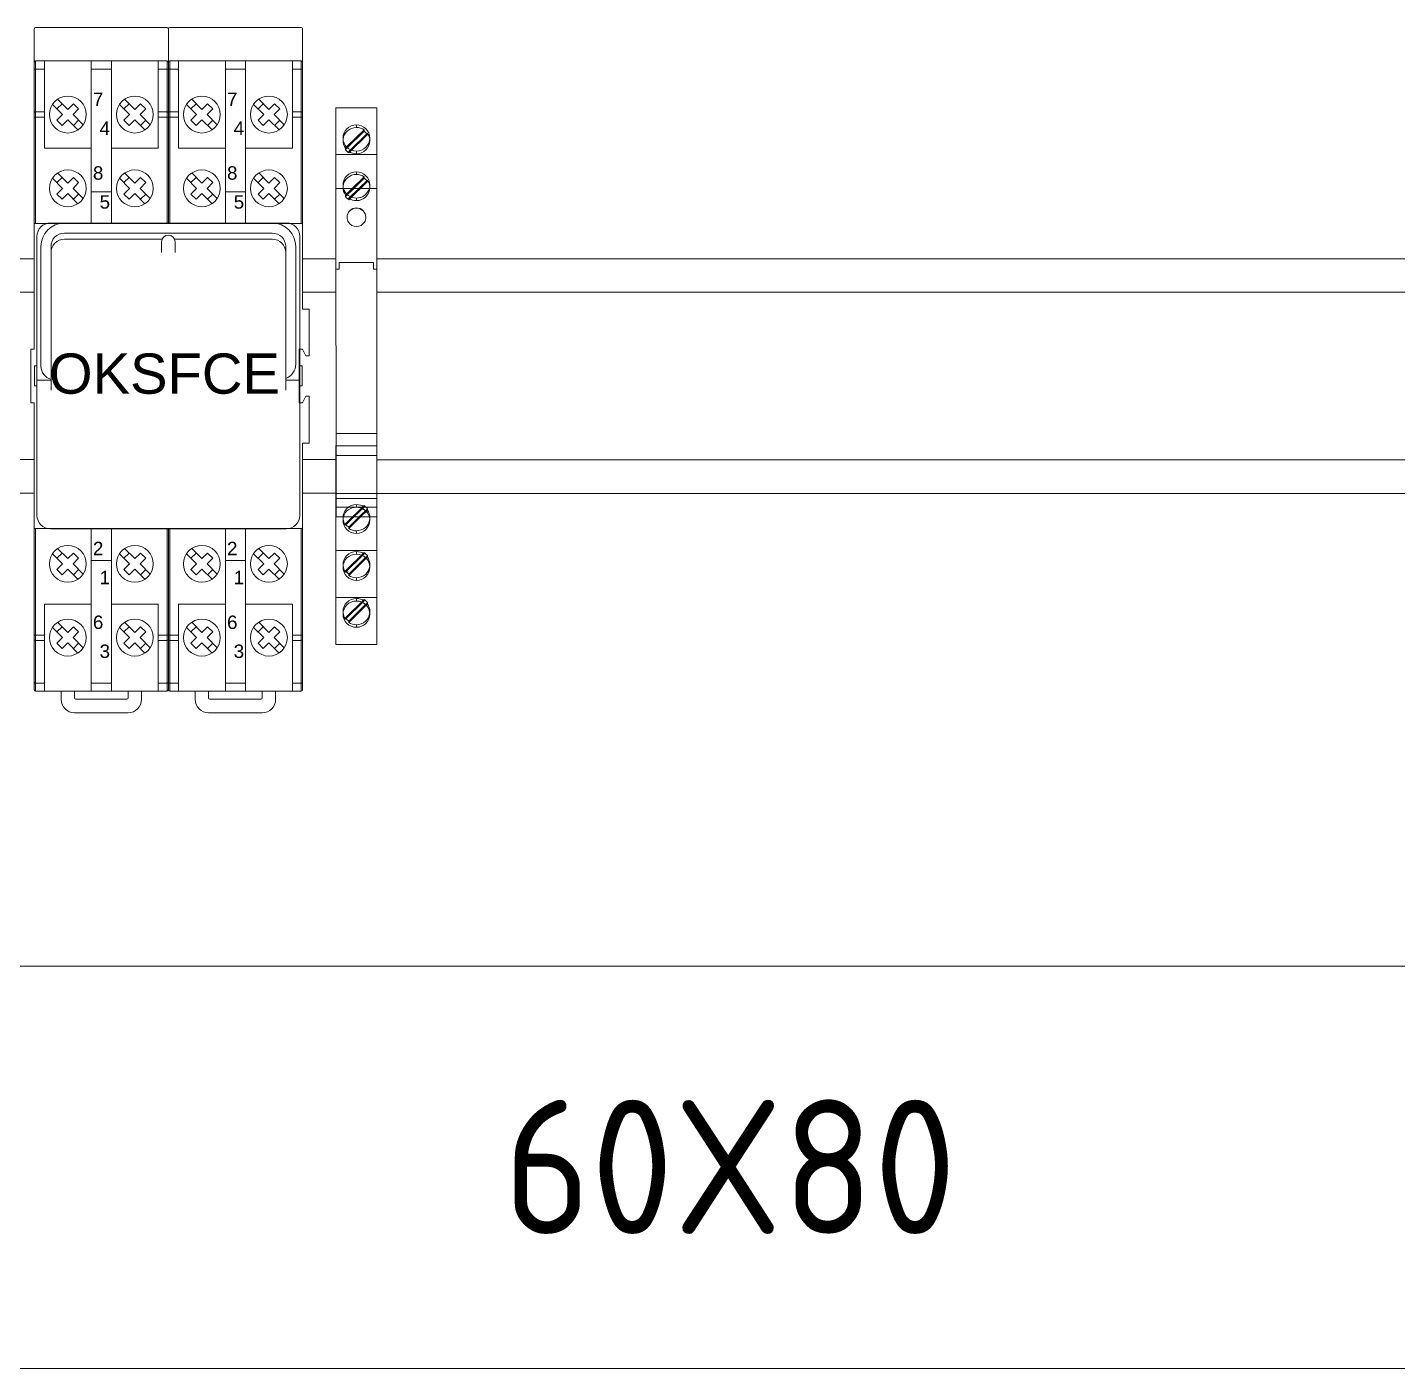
# Model space of a CAD drawing. Header units: millimetres. Extents: x 4137 to 6698, y 1400 to 3585.
# Drawn here: x 6081.6 to 6286, y 1920.8 to 2120.8 of the extents above; entities that cross this region are included whole.
import ezdxf

# ---------------------------------------------------------------- set-up
doc = ezdxf.new("R2010")
doc.units = ezdxf.units.MM
doc.layers.add('000-PI-Oprema', color=30, linetype='Continuous', lineweight=5)
doc.layers.add('000-PI-ORMAR', color=2, linetype='Continuous')
doc.layers.add('002-PI-Kabelska kanalica', color=150, linetype='Continuous')
doc.styles.add('PI0', font='isocpeur.ttf', dxfattribs={"width": 0.9})
doc.styles.get("Standard").update_dxf_attribs({"font": 'arial.ttf'})

msp = doc.modelspace()

# ---------------------------------------------------------------- linework, layer by layer
at = {"layer": '000-PI-Oprema', "color": 0, "linetype": 'ByBlock', "lineweight": 0}
for p, q in [((6082.65, 2120.57), (6082.65, 2072.77)), ((6082.85, 2120.77), (6102.45, 2120.77)), ((6102.65, 2120.57), (6102.65, 2091.52)), ((6102.85, 2120.77), (6122.45, 2120.77)), ((6122.65, 2120.57), (6122.65, 2078.77)), ((6082.85, 2115.77), (6082.85, 2091.52)), ((6082.85, 2115.77), (6102.45, 2115.77)), ((6084.15, 2115.77), (6084.15, 2102.77)), ((6091.15, 2115.77), (6091.15, 2091.52)), ((6094.15, 2115.77), (6094.15, 2091.52)), ((6101.15, 2115.77), (6101.15, 2102.77)), ((6102.45, 2115.77), (6102.45, 2091.52)), ((6102.85, 2115.77), (6102.85, 2091.52)), ((6102.85, 2115.77), (6122.45, 2115.77)), ((6104.15, 2115.77), (6104.15, 2102.77)), ((6111.15, 2115.77), (6111.15, 2091.52)), ((6114.15, 2115.77), (6114.15, 2091.52)), ((6121.15, 2115.77), (6121.15, 2102.77)), ((6122.45, 2115.77), (6122.45, 2091.52)), ((6084.15, 2114.55), (6082.85, 2114.55)), ((6094.15, 2114.55), (6091.15, 2114.55)), ((6102.45, 2114.55), (6101.15, 2114.55)), ((6104.15, 2114.55), (6102.85, 2114.55)), ((6114.15, 2114.55), (6111.15, 2114.55)), ((6122.45, 2114.55), (6121.15, 2114.55)), ((6085.35, 2109.28), (6086.87, 2107.77)), ((6086.02, 2108.62), (6086.8, 2109.39)), ((6086.13, 2110.06), (6087.65, 2108.55)), ((6087.65, 2108.55), (6088.5, 2109.39)), ((6088.5, 2109.39), (6089.27, 2108.62)), ((6095.35, 2109.28), (6096.87, 2107.77)), ((6096.02, 2108.62), (6096.8, 2109.39)), ((6096.13, 2110.06), (6097.65, 2108.55)), ((6097.65, 2108.55), (6098.5, 2109.39)), ((6098.5, 2109.39), (6099.27, 2108.62)), ((6105.35, 2109.28), (6106.87, 2107.77)), ((6106.02, 2108.62), (6106.8, 2109.39)), ((6106.13, 2110.06), (6107.65, 2108.55)), ((6107.65, 2108.55), (6108.5, 2109.39)), ((6108.5, 2109.39), (6109.27, 2108.62)), ((6115.35, 2109.28), (6116.87, 2107.77)), ((6116.02, 2108.62), (6116.8, 2109.39)), ((6116.13, 2110.06), (6117.65, 2108.55)), ((6117.65, 2108.55), (6118.5, 2109.39)), ((6118.5, 2109.39), (6119.27, 2108.62)), ((6082.65, 2107.39), (6084.15, 2107.39)), ((6082.85, 2108.18), (6084.15, 2108.18)), ((6086.02, 2106.92), (6086.87, 2107.77)), ((6088.43, 2107.77), (6089.27, 2108.62)), ((6088.43, 2107.77), (6089.94, 2106.25)), ((6096.02, 2106.92), (6096.87, 2107.77)), ((6098.43, 2107.77), (6099.27, 2108.62)), ((6098.43, 2107.77), (6099.94, 2106.25)), ((6102.45, 2108.18), (6101.15, 2108.18)), ((6102.65, 2107.39), (6101.15, 2107.39)), ((6102.65, 2107.39), (6104.15, 2107.39)), ((6102.85, 2108.18), (6104.15, 2108.18)), ((6106.02, 2106.92), (6106.87, 2107.77)), ((6108.43, 2107.77), (6109.27, 2108.62)), ((6108.43, 2107.77), (6109.94, 2106.25)), ((6116.02, 2106.92), (6116.87, 2107.77)), ((6118.43, 2107.77), (6119.27, 2108.62)), ((6118.43, 2107.77), (6119.94, 2106.25)), ((6122.45, 2108.18), (6121.15, 2108.18)), ((6122.65, 2107.39), (6121.15, 2107.39)), ((6086.02, 2106.92), (6086.8, 2106.14)), ((6086.8, 2106.14), (6087.65, 2106.99)), ((6087.65, 2106.99), (6089.16, 2105.47)), ((6088.5, 2106.14), (6089.27, 2106.92)), ((6096.02, 2106.92), (6096.8, 2106.14)), ((6096.8, 2106.14), (6097.65, 2106.99)), ((6097.65, 2106.99), (6099.16, 2105.47)), ((6098.5, 2106.14), (6099.27, 2106.92)), ((6106.02, 2106.92), (6106.8, 2106.14)), ((6106.8, 2106.14), (6107.65, 2106.99)), ((6107.65, 2106.99), (6109.16, 2105.47)), ((6108.5, 2106.14), (6109.27, 2106.92)), ((6116.02, 2106.92), (6116.8, 2106.14)), ((6116.8, 2106.14), (6117.65, 2106.99)), ((6117.65, 2106.99), (6119.16, 2105.47)), ((6118.5, 2106.14), (6119.27, 2106.92)), ((6084.15, 2102.77), (6091.15, 2102.77)), ((6101.15, 2102.77), (6094.15, 2102.77)), ((6104.15, 2102.77), (6111.15, 2102.77)), ((6121.15, 2102.77), (6114.15, 2102.77)), ((6086.13, 2099.06), (6087.65, 2097.55)), ((6096.13, 2099.06), (6097.65, 2097.55)), ((6106.13, 2099.06), (6107.65, 2097.55)), ((6116.13, 2099.06), (6117.65, 2097.55)), ((6085.35, 2098.28), (6086.87, 2096.77)), ((6086.02, 2097.62), (6086.8, 2098.39)), ((6087.65, 2097.55), (6088.5, 2098.39)), ((6088.43, 2096.77), (6089.27, 2097.62)), ((6088.5, 2098.39), (6089.27, 2097.62)), ((6095.35, 2098.28), (6096.87, 2096.77)), ((6096.02, 2097.62), (6096.8, 2098.39)), ((6097.65, 2097.55), (6098.5, 2098.39)), ((6098.43, 2096.77), (6099.27, 2097.62)), ((6098.5, 2098.39), (6099.27, 2097.62)), ((6105.35, 2098.28), (6106.87, 2096.77)), ((6106.02, 2097.62), (6106.8, 2098.39)), ((6107.65, 2097.55), (6108.5, 2098.39)), ((6108.43, 2096.77), (6109.27, 2097.62)), ((6108.5, 2098.39), (6109.27, 2097.62)), ((6115.35, 2098.28), (6116.87, 2096.77)), ((6116.02, 2097.62), (6116.8, 2098.39)), ((6117.65, 2097.55), (6118.5, 2098.39)), ((6118.43, 2096.77), (6119.27, 2097.62)), ((6118.5, 2098.39), (6119.27, 2097.62)), ((6086.02, 2095.92), (6086.87, 2096.77)), ((6086.02, 2095.92), (6086.8, 2095.14)), ((6086.8, 2095.14), (6087.65, 2095.99)), ((6087.65, 2095.99), (6089.16, 2094.47)), ((6088.43, 2096.77), (6089.94, 2095.25)), ((6088.5, 2095.14), (6089.27, 2095.92)), ((6094.15, 2096.25), (6091.15, 2096.25)), ((6096.02, 2095.92), (6096.87, 2096.77)), ((6096.02, 2095.92), (6096.8, 2095.14)), ((6096.8, 2095.14), (6097.65, 2095.99)), ((6097.65, 2095.99), (6099.16, 2094.47)), ((6098.43, 2096.77), (6099.94, 2095.25)), ((6098.5, 2095.14), (6099.27, 2095.92)), ((6106.02, 2095.92), (6106.87, 2096.77)), ((6106.02, 2095.92), (6106.8, 2095.14)), ((6106.8, 2095.14), (6107.65, 2095.99)), ((6107.65, 2095.99), (6109.16, 2094.47)), ((6108.43, 2096.77), (6109.94, 2095.25)), ((6108.5, 2095.14), (6109.27, 2095.92)), ((6114.15, 2096.25), (6111.15, 2096.25)), ((6116.02, 2095.92), (6116.87, 2096.77)), ((6116.02, 2095.92), (6116.8, 2095.14)), ((6116.8, 2095.14), (6117.65, 2095.99)), ((6117.65, 2095.99), (6119.16, 2094.47)), ((6118.43, 2096.77), (6119.94, 2095.25)), ((6118.5, 2095.14), (6119.27, 2095.92)), ((6082.65, 2091.52), (6102.65, 2091.52)), ((6120.25, 2091.6), (6085.05, 2091.6)), ((6087.15, 2091.6), (6118.15, 2091.6)), ((6102.65, 2091.52), (6122.65, 2091.52)), ((6083.05, 2089.6), (6083.05, 2048)), ((6087.15, 2090.1), (6118.15, 2090.1)), ((6101.73, 2089.2), (6087.15, 2089.2)), ((6101.65, 2088.8), (6101.65, 2087.2)), ((6118.15, 2089.2), (6103.56, 2089.2)), ((6103.65, 2088.8), (6103.65, 2087.2)), ((6122.25, 2048), (6122.25, 2089.6)), ((6083.65, 2088.1), (6083.65, 2070.25)), ((6085.15, 2088.1), (6085.15, 2070.25)), ((6085.15, 2087.2), (6085.15, 2066.65)), ((6120.15, 2088.1), (6120.15, 2070.55)), ((6120.15, 2087.2), (6120.15, 2066.65)), ((6121.65, 2088.1), (6121.65, 2070.55)), ((6122.65, 2078.77), (6123.65, 2078.77)), ((6123.65, 2078.77), (6123.65, 2071.77)), ((6082.15, 2064.77), (6082.15, 2072.77)), ((6082.15, 2072.77), (6082.65, 2072.77)), ((6122.15, 2072.77), (6122.15, 2064.77)), ((6122.65, 2072.77), (6122.15, 2072.77)), ((6123.15, 2071.77), (6122.65, 2072.77)), ((6082.7, 2070.3), (6082.7, 2067.3)), ((6083.05, 2070.3), (6082.7, 2070.3)), ((6122.6, 2070.3), (6122.25, 2070.3)), ((6122.6, 2070.3), (6122.6, 2067.3)), ((6123.65, 2071.77), (6123.15, 2071.77)), ((6083.05, 2067.3), (6082.7, 2067.3)), ((6085.15, 2068.15), (6083.05, 2068.15)), ((6120.15, 2068.15), (6122.25, 2068.15)), ((6122.6, 2067.3), (6122.25, 2067.3)), ((6082.65, 2064.77), (6082.15, 2064.77)), ((6082.65, 2064.77), (6082.65, 2021.97)), ((6122.65, 2064.77), (6122.15, 2064.77)), ((6122.65, 2064.77), (6123.15, 2065.77)), ((6123.65, 2065.77), (6123.15, 2065.77)), ((6123.65, 2065.77), (6123.65, 2058.77)), ((6122.65, 2058.77), (6122.65, 2021.97)), ((6122.65, 2058.77), (6123.65, 2058.77)), ((6082.65, 2046.02), (6102.65, 2046.02)), ((6082.85, 2046.02), (6082.85, 2021.77)), ((6085.05, 2046), (6120.25, 2046)), ((6091.15, 2046.02), (6091.15, 2021.77)), ((6094.15, 2046.02), (6094.15, 2021.77)), ((6102.45, 2046.02), (6102.45, 2021.77)), ((6102.65, 2046.02), (6122.65, 2046.02)), ((6102.65, 2046.02), (6102.65, 2021.97)), ((6102.85, 2046.02), (6102.85, 2021.77)), ((6111.15, 2046.02), (6111.15, 2021.77)), ((6114.15, 2046.02), (6114.15, 2021.77)), ((6122.45, 2046.02), (6122.45, 2021.77)), ((6085.35, 2042.28), (6086.87, 2040.77)), ((6086.02, 2041.62), (6086.8, 2042.39)), ((6086.13, 2043.06), (6087.65, 2041.55)), ((6087.65, 2041.55), (6088.5, 2042.39)), ((6088.5, 2042.39), (6089.27, 2041.62)), ((6095.35, 2042.28), (6096.87, 2040.77)), ((6096.02, 2041.62), (6096.8, 2042.39)), ((6096.13, 2043.06), (6097.65, 2041.55)), ((6097.65, 2041.55), (6098.5, 2042.39)), ((6098.5, 2042.39), (6099.27, 2041.62)), ((6105.35, 2042.28), (6106.87, 2040.77)), ((6106.02, 2041.62), (6106.8, 2042.39)), ((6106.13, 2043.06), (6107.65, 2041.55)), ((6107.65, 2041.55), (6108.5, 2042.39)), ((6108.5, 2042.39), (6109.27, 2041.62)), ((6115.35, 2042.28), (6116.87, 2040.77)), ((6116.02, 2041.62), (6116.8, 2042.39)), ((6116.13, 2043.06), (6117.65, 2041.55)), ((6117.65, 2041.55), (6118.5, 2042.39)), ((6118.5, 2042.39), (6119.27, 2041.62)), ((6086.02, 2039.92), (6086.87, 2040.77)), ((6086.02, 2039.92), (6086.8, 2039.14)), ((6086.8, 2039.14), (6087.65, 2039.99)), ((6087.65, 2039.99), (6089.16, 2038.47)), ((6088.43, 2040.77), (6089.27, 2041.62)), ((6088.43, 2040.77), (6089.94, 2039.25)), ((6088.5, 2039.14), (6089.27, 2039.92)), ((6094.15, 2041.28), (6091.15, 2041.28)), ((6096.02, 2039.92), (6096.87, 2040.77)), ((6096.02, 2039.92), (6096.8, 2039.14)), ((6096.8, 2039.14), (6097.65, 2039.99)), ((6097.65, 2039.99), (6099.16, 2038.47)), ((6098.43, 2040.77), (6099.27, 2041.62)), ((6098.43, 2040.77), (6099.94, 2039.25)), ((6098.5, 2039.14), (6099.27, 2039.92)), ((6106.02, 2039.92), (6106.87, 2040.77)), ((6106.02, 2039.92), (6106.8, 2039.14)), ((6106.8, 2039.14), (6107.65, 2039.99)), ((6107.65, 2039.99), (6109.16, 2038.47)), ((6108.43, 2040.77), (6109.27, 2041.62)), ((6108.43, 2040.77), (6109.94, 2039.25)), ((6108.5, 2039.14), (6109.27, 2039.92)), ((6114.15, 2041.28), (6111.15, 2041.28)), ((6116.02, 2039.92), (6116.87, 2040.77)), ((6116.02, 2039.92), (6116.8, 2039.14)), ((6116.8, 2039.14), (6117.65, 2039.99)), ((6117.65, 2039.99), (6119.16, 2038.47)), ((6118.43, 2040.77), (6119.27, 2041.62)), ((6118.43, 2040.77), (6119.94, 2039.25)), ((6118.5, 2039.14), (6119.27, 2039.92)), ((6084.15, 2034.77), (6084.15, 2021.77)), ((6084.15, 2034.77), (6091.15, 2034.77)), ((6101.15, 2034.77), (6094.15, 2034.77)), ((6101.15, 2034.77), (6101.15, 2021.77)), ((6104.15, 2034.77), (6104.15, 2021.77)), ((6104.15, 2034.77), (6111.15, 2034.77)), ((6121.15, 2034.77), (6114.15, 2034.77)), ((6121.15, 2034.77), (6121.15, 2021.77)), ((6086.13, 2032.06), (6087.65, 2030.55)), ((6096.13, 2032.06), (6097.65, 2030.55)), ((6106.13, 2032.06), (6107.65, 2030.55)), ((6116.13, 2032.06), (6117.65, 2030.55)), ((6082.65, 2030.14), (6084.15, 2030.14)), ((6085.35, 2031.28), (6086.87, 2029.77)), ((6086.02, 2030.62), (6086.8, 2031.39)), ((6086.02, 2028.92), (6086.87, 2029.77)), ((6087.65, 2030.55), (6088.5, 2031.39)), ((6088.43, 2029.77), (6089.27, 2030.62)), ((6088.43, 2029.77), (6089.94, 2028.25)), ((6088.5, 2031.39), (6089.27, 2030.62)), ((6095.35, 2031.28), (6096.87, 2029.77)), ((6096.02, 2030.62), (6096.8, 2031.39)), ((6096.02, 2028.92), (6096.87, 2029.77)), ((6097.65, 2030.55), (6098.5, 2031.39)), ((6098.43, 2029.77), (6099.27, 2030.62)), ((6098.43, 2029.77), (6099.94, 2028.25)), ((6098.5, 2031.39), (6099.27, 2030.62)), ((6101.15, 2030.14), (6102.65, 2030.14)), ((6102.65, 2030.14), (6104.15, 2030.14)), ((6105.35, 2031.28), (6106.87, 2029.77)), ((6106.02, 2030.62), (6106.8, 2031.39)), ((6106.02, 2028.92), (6106.87, 2029.77)), ((6107.65, 2030.55), (6108.5, 2031.39)), ((6108.43, 2029.77), (6109.27, 2030.62)), ((6108.43, 2029.77), (6109.94, 2028.25)), ((6108.5, 2031.39), (6109.27, 2030.62)), ((6115.35, 2031.28), (6116.87, 2029.77)), ((6116.02, 2030.62), (6116.8, 2031.39)), ((6116.02, 2028.92), (6116.87, 2029.77)), ((6117.65, 2030.55), (6118.5, 2031.39)), ((6118.43, 2029.77), (6119.27, 2030.62)), ((6118.43, 2029.77), (6119.94, 2028.25)), ((6118.5, 2031.39), (6119.27, 2030.62)), ((6121.15, 2030.14), (6122.65, 2030.14)), ((6082.85, 2029.36), (6084.15, 2029.36)), ((6086.02, 2028.92), (6086.8, 2028.14)), ((6086.8, 2028.14), (6087.65, 2028.99)), ((6087.65, 2028.99), (6089.16, 2027.47)), ((6088.5, 2028.14), (6089.27, 2028.92)), ((6096.02, 2028.92), (6096.8, 2028.14)), ((6096.8, 2028.14), (6097.65, 2028.99)), ((6097.65, 2028.99), (6099.16, 2027.47)), ((6098.5, 2028.14), (6099.27, 2028.92)), ((6102.45, 2029.36), (6101.15, 2029.36)), ((6102.85, 2029.36), (6104.15, 2029.36)), ((6106.02, 2028.92), (6106.8, 2028.14)), ((6106.8, 2028.14), (6107.65, 2028.99)), ((6107.65, 2028.99), (6109.16, 2027.47)), ((6108.5, 2028.14), (6109.27, 2028.92)), ((6116.02, 2028.92), (6116.8, 2028.14)), ((6116.8, 2028.14), (6117.65, 2028.99)), ((6117.65, 2028.99), (6119.16, 2027.47)), ((6118.5, 2028.14), (6119.27, 2028.92)), ((6122.45, 2029.36), (6121.15, 2029.36)), ((6084.15, 2022.98), (6082.85, 2022.98)), ((6082.85, 2021.77), (6102.45, 2021.77)), ((6086.65, 2020.57), (6086.65, 2021.77)), ((6088.65, 2020.77), (6088.65, 2021.77)), ((6088.65, 2020.77), (6088.65, 2021.77)), ((6094.15, 2022.98), (6091.15, 2022.98)), ((6096.65, 2021.77), (6096.65, 2020.77)), ((6096.65, 2021.77), (6096.65, 2020.77)), ((6098.65, 2021.77), (6098.65, 2020.57)), ((6102.45, 2022.98), (6101.15, 2022.98)), ((6104.15, 2022.98), (6102.85, 2022.98)), ((6102.85, 2021.77), (6122.45, 2021.77)), ((6106.65, 2020.57), (6106.65, 2021.77)), ((6108.65, 2020.77), (6108.65, 2021.77)), ((6114.15, 2022.98), (6111.15, 2022.98)), ((6116.65, 2021.77), (6116.65, 2020.77)), ((6118.65, 2021.77), (6118.65, 2020.57)), ((6122.45, 2022.98), (6121.15, 2022.98)), ((6096.45, 2020.57), (6088.85, 2020.57)), ((6096.45, 2020.57), (6088.85, 2020.57)), ((6116.45, 2020.57), (6108.85, 2020.57)), ((6096.65, 2018.57), (6088.65, 2018.57)), ((6116.65, 2018.57), (6108.65, 2018.57))]:
    msp.add_line(p, q, dxfattribs=at)
for points in [[(6082.65, 2114.47), (6082.65, 2114.48), (6082.65, 2114.49), (6082.66, 2114.5), (6082.67, 2114.51), (6082.69, 2114.52), (6082.71, 2114.53), (6082.73, 2114.54), (6082.75, 2114.54), (6082.77, 2114.55), (6082.8, 2114.55), (6082.82, 2114.55), (6082.85, 2114.55)], [(6102.65, 2114.47), (6102.65, 2114.48), (6102.64, 2114.49), (6102.63, 2114.5), (6102.62, 2114.51), (6102.61, 2114.52), (6102.59, 2114.53), (6102.57, 2114.54), (6102.55, 2114.54), (6102.52, 2114.55), (6102.5, 2114.55), (6102.47, 2114.55), (6102.45, 2114.55)], [(6102.65, 2114.47), (6102.65, 2114.48), (6102.65, 2114.49), (6102.66, 2114.5), (6102.67, 2114.51), (6102.69, 2114.52), (6102.71, 2114.53), (6102.73, 2114.54), (6102.75, 2114.54), (6102.77, 2114.55), (6102.8, 2114.55), (6102.82, 2114.55), (6102.85, 2114.55)], [(6122.65, 2114.47), (6122.65, 2114.48), (6122.64, 2114.49), (6122.63, 2114.5), (6122.62, 2114.51), (6122.61, 2114.52), (6122.59, 2114.53), (6122.57, 2114.54), (6122.55, 2114.54), (6122.52, 2114.55), (6122.5, 2114.55), (6122.47, 2114.55), (6122.45, 2114.55)], [(6082.85, 2108.18), (6082.82, 2108.17), (6082.8, 2108.17), (6082.77, 2108.17), (6082.75, 2108.17), (6082.73, 2108.16), (6082.71, 2108.15), (6082.69, 2108.14), (6082.67, 2108.14), (6082.66, 2108.13), (6082.65, 2108.12), (6082.65, 2108.11), (6082.65, 2108.1)], [(6102.45, 2108.18), (6102.47, 2108.17), (6102.5, 2108.17), (6102.52, 2108.17), (6102.55, 2108.17), (6102.57, 2108.16), (6102.59, 2108.15), (6102.61, 2108.14), (6102.62, 2108.14), (6102.63, 2108.13), (6102.64, 2108.12), (6102.65, 2108.11), (6102.65, 2108.1)], [(6102.85, 2108.18), (6102.82, 2108.17), (6102.8, 2108.17), (6102.77, 2108.17), (6102.75, 2108.17), (6102.73, 2108.16), (6102.71, 2108.15), (6102.69, 2108.14), (6102.67, 2108.14), (6102.66, 2108.13), (6102.65, 2108.12), (6102.65, 2108.11), (6102.65, 2108.1)], [(6122.45, 2108.18), (6122.47, 2108.17), (6122.5, 2108.17), (6122.52, 2108.17), (6122.55, 2108.17), (6122.57, 2108.16), (6122.59, 2108.15), (6122.61, 2108.14), (6122.62, 2108.14), (6122.63, 2108.13), (6122.64, 2108.12), (6122.65, 2108.11), (6122.65, 2108.1)], [(6082.85, 2029.36), (6082.82, 2029.36), (6082.8, 2029.36), (6082.77, 2029.37), (6082.75, 2029.37), (6082.73, 2029.38), (6082.71, 2029.38), (6082.69, 2029.39), (6082.67, 2029.4), (6082.66, 2029.41), (6082.65, 2029.42), (6082.65, 2029.43), (6082.65, 2029.44)], [(6102.65, 2029.44), (6102.65, 2029.43), (6102.64, 2029.42), (6102.63, 2029.41), (6102.62, 2029.4), (6102.61, 2029.39), (6102.59, 2029.38), (6102.57, 2029.38), (6102.55, 2029.37), (6102.52, 2029.37), (6102.5, 2029.36), (6102.47, 2029.36), (6102.45, 2029.36)], [(6102.85, 2029.36), (6102.82, 2029.36), (6102.8, 2029.36), (6102.77, 2029.37), (6102.75, 2029.37), (6102.73, 2029.38), (6102.71, 2029.38), (6102.69, 2029.39), (6102.67, 2029.4), (6102.66, 2029.41), (6102.65, 2029.42), (6102.65, 2029.43), (6102.65, 2029.44)], [(6122.65, 2029.44), (6122.65, 2029.43), (6122.64, 2029.42), (6122.63, 2029.41), (6122.62, 2029.4), (6122.61, 2029.39), (6122.59, 2029.38), (6122.57, 2029.38), (6122.55, 2029.37), (6122.52, 2029.37), (6122.5, 2029.36), (6122.47, 2029.36), (6122.45, 2029.36)], [(6082.65, 2023.06), (6082.65, 2023.05), (6082.65, 2023.04), (6082.66, 2023.03), (6082.67, 2023.02), (6082.69, 2023.01), (6082.71, 2023.01), (6082.73, 2023), (6082.75, 2022.99), (6082.77, 2022.99), (6082.8, 2022.99), (6082.82, 2022.98), (6082.85, 2022.98)], [(6102.45, 2022.98), (6102.47, 2022.98), (6102.5, 2022.99), (6102.52, 2022.99), (6102.55, 2022.99), (6102.57, 2023), (6102.59, 2023.01), (6102.61, 2023.01), (6102.62, 2023.02), (6102.63, 2023.03), (6102.64, 2023.04), (6102.65, 2023.05), (6102.65, 2023.06)], [(6102.65, 2023.06), (6102.65, 2023.05), (6102.65, 2023.04), (6102.66, 2023.03), (6102.67, 2023.02), (6102.69, 2023.01), (6102.71, 2023.01), (6102.73, 2023), (6102.75, 2022.99), (6102.77, 2022.99), (6102.8, 2022.99), (6102.82, 2022.98), (6102.85, 2022.98)], [(6122.45, 2022.98), (6122.47, 2022.98), (6122.5, 2022.99), (6122.52, 2022.99), (6122.55, 2022.99), (6122.57, 2023), (6122.59, 2023.01), (6122.61, 2023.01), (6122.62, 2023.02), (6122.63, 2023.03), (6122.64, 2023.04), (6122.65, 2023.05), (6122.65, 2023.06)]]:
    msp.add_lwpolyline(points, dxfattribs=at)
for centre in [(6087.65, 2107.77), (6097.65, 2107.77), (6107.65, 2107.77), (6117.65, 2107.77), (6087.65, 2096.77), (6097.65, 2096.77), (6107.65, 2096.77), (6117.65, 2096.77), (6087.65, 2040.77), (6097.65, 2040.77), (6107.65, 2040.77), (6117.65, 2040.77), (6087.65, 2029.77), (6097.65, 2029.77), (6107.65, 2029.77), (6117.65, 2029.77)]:
    msp.add_circle(centre, 2.75, dxfattribs=at)
for centre, radius, start, end in [((6082.85, 2120.57), 0.2, 90, 180), ((6102.45, 2120.57), 0.2, 0, 90), ((6102.85, 2120.57), 0.2, 90, 180), ((6122.45, 2120.57), 0.2, 0, 90), ((6082.85, 2115.57), 0.2, 90, 180), ((6102.45, 2115.57), 0.2, 0, 90), ((6102.85, 2115.57), 0.2, 90, 180), ((6122.45, 2115.57), 0.2, 0, 90), ((6085.05, 2089.6), 2, 90, 180), ((6087.15, 2088.1), 3.5, 90, 180), ((6118.15, 2088.1), 3.5, 0, 90), ((6120.25, 2089.6), 2, 0, 90), ((6087.15, 2088.1), 2, 90, 180), ((6087.15, 2087.2), 2, 90, 180), ((6102.65, 2088.8), 1, 0, 180), ((6118.15, 2088.1), 2, 0, 90), ((6118.15, 2087.2), 2, 0, 90), ((6119.35, 2070.55), 2.3, 290.3544, 0), ((6085.65, 2070.25), 2, 180, 255.5225), ((6085.05, 2048), 2, 180, 270), ((6120.25, 2048), 2, 270, 0), ((6082.85, 2021.97), 0.2, 180, 270), ((6102.45, 2021.97), 0.2, 270, 0), ((6102.85, 2021.97), 0.2, 180, 270), ((6122.45, 2021.97), 0.2, 270, 0), ((6088.65, 2020.57), 2, 180, 270), ((6088.85, 2020.77), 0.2, 180, 270), ((6088.85, 2020.77), 0.2, 180, 270), ((6096.45, 2020.77), 0.2, 270, 0), ((6096.45, 2020.77), 0.2, 270, 0), ((6096.65, 2020.57), 2, 270, 0), ((6108.65, 2020.57), 2, 180, 270), ((6108.85, 2020.77), 0.2, 180, 270), ((6116.45, 2020.77), 0.2, 270, 0), ((6116.65, 2020.57), 2, 270, 0)]:
    msp.add_arc(centre, radius, start, end, dxfattribs=at)
at = {"layer": '000-PI-ORMAR', "color": 0, "linetype": 'ByBlock', "lineweight": 0}
for p, q in [((6127.65, 2108.77), (6133.75, 2108.77)), ((6127.65, 2102.31), (6127.65, 2108.77)), ((6127.65, 2108.77), (6127.65, 2108.77)), ((6127.65, 2108.77), (6127.65, 2108.77)), ((6127.65, 2108.77), (6127.65, 2108.77)), ((6127.65, 2108.77), (6133.75, 2108.77)), ((6127.65, 2102.31), (6127.65, 2108.77)), ((6127.65, 2108.77), (6127.65, 2108.77)), ((6127.65, 2108.77), (6127.65, 2108.77)), ((6127.65, 2108.77), (6127.65, 2108.77)), ((6127.65, 2107.27), (6127.65, 2107.27)), ((6127.65, 2107.27), (6127.65, 2107.27)), ((6133.75, 2108.77), (6133.75, 2108.77)), ((6133.75, 2108.77), (6133.75, 2108.77)), ((6133.75, 2108.77), (6133.75, 2108.77)), ((6133.75, 2102.31), (6133.75, 2108.77)), ((6133.75, 2108.77), (6133.75, 2108.77)), ((6133.75, 2108.77), (6133.75, 2108.77)), ((6133.75, 2108.77), (6133.75, 2108.77)), ((6133.75, 2102.31), (6133.75, 2108.77)), ((6133.75, 2107.92), (6133.75, 2108.37)), ((6133.75, 2107.92), (6133.75, 2108.37)), ((6131.84, 2105.49), (6129.23, 2102.94)), ((6129.34, 2102.83), (6131.84, 2105.28)), ((6130.7, 2106.22), (6130.7, 2105.85)), ((6131.84, 2105.49), (6131.84, 2105.28)), ((6133.75, 2105.2), (6133.75, 2106.08)), ((6133.75, 2105.2), (6133.75, 2106.08)), ((6128.7, 2103.89), (6128.7, 2104.27)), ((6132.34, 2104.8), (6129.55, 2102.08)), ((6129.8, 2102.52), (6132.34, 2105.01)), ((6132.34, 2105.01), (6132.34, 2104.8)), ((6132.7, 2103.89), (6132.7, 2104.27)), ((6127.65, 2101.77), (6127.65, 2102.31)), ((6127.65, 2101.77), (6127.65, 2102.31)), ((6127.65, 2101.82), (6133.75, 2101.82)), ((6127.65, 2101.77), (6127.65, 2101.77)), ((6127.65, 2101.77), (6127.65, 2096.77)), ((6127.65, 2101.77), (6127.65, 2101.77)), ((6127.65, 2101.77), (6127.65, 2096.77)), ((6129.23, 2102.94), (6129.06, 2102.77)), ((6129.06, 2102.56), (6129.34, 2102.83)), ((6129.06, 2102.77), (6129.06, 2102.56)), ((6129.55, 2102.28), (6129.8, 2102.52)), ((6129.55, 2102.28), (6129.55, 2102.08)), ((6130.7, 2102.31), (6130.7, 2101.93)), ((6133.75, 2101.77), (6133.75, 2102.31)), ((6133.75, 2101.77), (6133.75, 2102.31)), ((6133.75, 2101.77), (6133.75, 2101.77)), ((6133.75, 2096.77), (6133.75, 2101.77)), ((6133.75, 2101.77), (6133.75, 2101.77)), ((6133.75, 2096.77), (6133.75, 2101.77)), ((6130.7, 2099.22), (6130.7, 2098.85)), ((6133.75, 2098.2), (6133.75, 2099.08)), ((6133.75, 2098.2), (6133.75, 2099.08)), ((6128.7, 2096.89), (6128.7, 2097.27)), ((6132.34, 2097.8), (6129.55, 2095.08)), ((6131.84, 2098.49), (6130.08, 2096.77)), ((6130.29, 2096.77), (6131.84, 2098.28)), ((6131.07, 2096.77), (6132.34, 2098.01)), ((6131.84, 2098.49), (6131.84, 2098.28)), ((6132.34, 2098.01), (6132.34, 2097.8)), ((6132.7, 2096.89), (6132.7, 2097.27)), ((6127.65, 2096.77), (6133.75, 2096.77)), ((6127.65, 2086.42), (6127.65, 2096.77)), ((6127.65, 2096.77), (6127.65, 2096.77)), ((6127.65, 2086.42), (6127.65, 2096.77)), ((6127.65, 2096.77), (6127.65, 2096.77)), ((6129.06, 2095.56), (6130.29, 2096.77)), ((6130.08, 2096.77), (6129.06, 2095.77)), ((6129.06, 2095.77), (6129.06, 2095.56)), ((6129.55, 2095.28), (6131.07, 2096.77)), ((6129.55, 2095.28), (6129.55, 2095.08)), ((6130.7, 2095.31), (6130.7, 2094.93)), ((6133.75, 2096.77), (6133.75, 2096.77)), ((6133.75, 2086.42), (6133.75, 2096.77)), ((6133.75, 2096.77), (6133.75, 2096.77)), ((6133.75, 2086.42), (6133.75, 2096.77)), ((6129.3, 2092.44), (6129.3, 2092.45)), ((6132.1, 2092.44), (6132.1, 2092.45)), ((6127.67, 2060.22), (6127.65, 2086.42)), ((6127.67, 2060.22), (6127.65, 2086.42)), ((6127.65, 2085.77), (6127.65, 2085.77)), ((6127.65, 2085.77), (6127.65, 2085.77)), ((6127.65, 2084.97), (6127.65, 2084.97)), ((6127.65, 2084.97), (6127.65, 2084.97)), ((6127.65, 2084.72), (6127.65, 2084.72)), ((6128.15, 2084.72), (6127.65, 2084.72)), ((6127.65, 2084.72), (6127.65, 2084.72)), ((6128.15, 2085.72), (6133.25, 2085.72)), ((6128.15, 2085.72), (6128.15, 2085.72)), ((6128.15, 2085.72), (6128.15, 2084.72)), ((6128.15, 2084.72), (6128.15, 2084.72)), ((6133.25, 2085.72), (6133.25, 2085.72)), ((6133.25, 2085.72), (6133.25, 2084.72)), ((6133.25, 2084.72), (6133.25, 2084.72)), ((6133.75, 2084.72), (6133.25, 2084.72)), ((6133.75, 2084.72), (6133.75, 2086.42)), ((6133.75, 2084.72), (6133.75, 2086.42)), ((6133.75, 2085.77), (6133.75, 2085.77)), ((6133.75, 2085.77), (6133.75, 2085.77)), ((6133.75, 2084.97), (6133.75, 2084.97)), ((6133.75, 2084.97), (6133.75, 2084.97)), ((6133.75, 2084.72), (6133.75, 2084.72)), ((6133.75, 2084.72), (6133.75, 2058.42)), ((6133.75, 2084.72), (6133.75, 2084.72)), ((6133.75, 2084.72), (6133.75, 2058.42)), ((6127.65, 2084.01), (6127.65, 2084.01)), ((6127.65, 2084.01), (6127.65, 2084.01)), ((6133.75, 2084.01), (6133.75, 2084.01)), ((6133.75, 2084.01), (6133.75, 2084.01)), ((6127.67, 2059.73), (6127.67, 2060.22)), ((6133.72, 2060.22), (6127.67, 2060.22)), ((6127.67, 2059.73), (6127.67, 2060.22)), ((6133.72, 2059.73), (6133.72, 2060.22)), ((6133.72, 2059.73), (6133.72, 2060.22)), ((6127.65, 2058.42), (6127.67, 2058.42)), ((6127.65, 2058.42), (6127.65, 2058.22)), ((6127.65, 2058.42), (6127.65, 2058.42)), ((6127.65, 2058.42), (6127.67, 2058.42)), ((6127.65, 2058.42), (6127.65, 2058.22)), ((6127.65, 2058.42), (6127.65, 2058.42)), ((6127.67, 2058.22), (6127.65, 2058.22)), ((6127.65, 2056.62), (6127.65, 2058.22)), ((6127.67, 2058.22), (6127.65, 2058.22)), ((6127.65, 2056.62), (6127.65, 2058.22)), ((6127.67, 2059.73), (6127.67, 2058.37)), ((6127.67, 2059.73), (6127.67, 2058.37)), ((6127.67, 2056.66), (6127.67, 2058.37)), ((6133.72, 2058.37), (6127.67, 2058.37)), ((6127.67, 2058.37), (6127.67, 2058.37)), ((6127.67, 2056.66), (6127.67, 2058.37)), ((6127.67, 2058.37), (6127.67, 2058.37)), ((6133.25, 2058.42), (6133.25, 2058.42)), ((6133.25, 2058.42), (6133.25, 2058.42)), ((6133.72, 2059.73), (6133.72, 2058.37)), ((6133.72, 2059.73), (6133.72, 2058.37)), ((6133.72, 2058.42), (6133.75, 2058.42)), ((6133.72, 2058.42), (6133.75, 2058.42)), ((6133.72, 2056.66), (6133.72, 2058.37)), ((6133.72, 2058.37), (6133.72, 2058.37)), ((6133.72, 2056.66), (6133.72, 2058.37)), ((6133.72, 2058.37), (6133.72, 2058.37)), ((6133.72, 2058.22), (6133.75, 2058.22)), ((6133.72, 2058.22), (6133.75, 2058.22)), ((6133.75, 2058.42), (6133.75, 2058.42)), ((6133.75, 2058.42), (6133.75, 2058.22)), ((6133.75, 2058.42), (6133.75, 2058.42)), ((6133.75, 2058.42), (6133.75, 2058.22)), ((6133.75, 2058.22), (6133.75, 2056.62)), ((6133.75, 2058.22), (6133.75, 2056.62)), ((6127.65, 2056.62), (6127.67, 2056.62)), ((6127.65, 2050.4), (6127.65, 2056.62)), ((6127.65, 2056.62), (6127.67, 2056.62)), ((6127.65, 2050.4), (6127.65, 2056.62)), ((6127.67, 2056.93), (6133.72, 2056.93)), ((6127.67, 2056.19), (6127.67, 2056.66)), ((6127.67, 2056.19), (6127.67, 2056.66)), ((6127.67, 2051.04), (6127.67, 2056.19)), ((6127.67, 2051.04), (6127.67, 2056.19)), ((6133.72, 2056.19), (6133.72, 2056.66)), ((6133.72, 2056.19), (6133.72, 2056.66)), ((6133.75, 2056.62), (6133.72, 2056.62)), ((6133.75, 2056.62), (6133.72, 2056.62)), ((6133.72, 2051.04), (6133.72, 2056.19)), ((6133.72, 2051.04), (6133.72, 2056.19)), ((6133.75, 2056.62), (6133.75, 2050.4)), ((6133.75, 2056.62), (6133.75, 2050.4)), ((6133.75, 2050.4), (6133.75, 2054.2)), ((6133.75, 2050.4), (6133.75, 2054.2)), ((6127.65, 2053.27), (6127.65, 2053.27)), ((6127.65, 2053.27), (6127.65, 2053.27)), ((6133.75, 2053.27), (6133.75, 2053.27)), ((6133.75, 2053.27), (6133.75, 2053.27)), ((6127.65, 2051.27), (6127.65, 2051.27)), ((6133.75, 2051.27), (6127.65, 2051.27)), ((6127.65, 2051.27), (6127.65, 2051.27)), ((6127.65, 2050.4), (6127.67, 2050.4)), ((6127.65, 2049.37), (6127.65, 2050.4)), ((6127.65, 2050.4), (6127.67, 2050.4)), ((6127.65, 2049.37), (6127.65, 2050.4)), ((6127.67, 2049.7), (6127.67, 2051.04)), ((6127.67, 2049.7), (6127.67, 2051.04)), ((6127.67, 2050.52), (6133.72, 2050.52)), ((6133.72, 2049.7), (6133.72, 2051.04)), ((6133.72, 2049.7), (6133.72, 2051.04)), ((6133.75, 2050.4), (6133.72, 2050.4)), ((6133.75, 2050.4), (6133.72, 2050.4)), ((6133.75, 2051.27), (6133.75, 2051.27)), ((6133.75, 2051.27), (6133.75, 2051.27)), ((6133.75, 2050.4), (6133.75, 2049.37)), ((6133.75, 2050.4), (6133.75, 2049.37)), ((6127.65, 2049.37), (6127.67, 2049.37)), ((6127.65, 2047.77), (6127.65, 2049.37)), ((6127.65, 2049.37), (6127.67, 2049.37)), ((6127.65, 2047.77), (6127.65, 2049.37)), ((6127.65, 2049.22), (6130.7, 2049.22)), ((6127.67, 2047.77), (6127.67, 2049.7)), ((6127.67, 2047.77), (6127.67, 2049.7)), ((6127.67, 2047.87), (6127.67, 2047.87)), ((6127.67, 2047.87), (6127.67, 2047.87)), ((6129.06, 2046.73), (6131.84, 2049.46)), ((6131.84, 2049.25), (6130.33, 2047.77)), ((6130.7, 2049.6), (6130.7, 2049.22)), ((6130.7, 2049.22), (6133.75, 2049.22)), ((6132.34, 2048.97), (6131.1, 2047.77)), ((6131.32, 2047.77), (6132.34, 2048.77)), ((6131.84, 2049.25), (6131.84, 2049.46)), ((6132.34, 2048.77), (6132.34, 2048.97)), ((6133.72, 2047.77), (6133.72, 2049.7)), ((6133.72, 2047.77), (6133.72, 2049.7)), ((6133.75, 2049.37), (6133.72, 2049.37)), ((6133.75, 2049.37), (6133.72, 2049.37)), ((6133.72, 2047.87), (6133.72, 2047.87)), ((6133.72, 2047.87), (6133.72, 2047.87)), ((6133.75, 2047.77), (6133.75, 2049.37)), ((6133.75, 2047.77), (6133.75, 2049.37)), ((6133.75, 2047.77), (6133.75, 2049.22)), ((6133.75, 2047.77), (6133.75, 2049.22)), ((6127.65, 2047.77), (6127.67, 2047.77)), ((6127.65, 2047.77), (6127.65, 2047.77)), ((6127.65, 2042.77), (6127.65, 2047.77)), ((6127.65, 2047.77), (6127.67, 2047.77)), ((6127.65, 2047.77), (6127.65, 2047.77)), ((6127.65, 2042.77), (6127.65, 2047.77)), ((6127.67, 2047.77), (6133.72, 2047.77)), ((6127.67, 2047.77), (6127.67, 2047.77)), ((6127.67, 2047.77), (6127.67, 2047.77)), ((6128.7, 2047.27), (6128.7, 2047.65)), ((6130.33, 2047.77), (6129.06, 2046.53)), ((6129.06, 2046.53), (6129.06, 2046.73)), ((6129.55, 2046.04), (6131.32, 2047.77)), ((6131.1, 2047.77), (6129.55, 2046.25)), ((6129.55, 2046.04), (6129.55, 2046.25)), ((6132.7, 2047.27), (6132.7, 2047.65)), ((6133.72, 2047.77), (6133.75, 2047.77)), ((6133.72, 2047.77), (6133.72, 2047.77)), ((6133.72, 2047.77), (6133.75, 2047.77)), ((6133.72, 2047.77), (6133.72, 2047.77)), ((6133.75, 2047.77), (6133.75, 2047.77)), ((6133.75, 2042.77), (6133.75, 2047.77)), ((6133.75, 2047.77), (6133.75, 2047.77)), ((6133.75, 2042.77), (6133.75, 2047.77)), ((6133.75, 2042.77), (6133.75, 2047.2)), ((6133.75, 2042.77), (6133.75, 2047.2)), ((6130.7, 2045.69), (6130.7, 2045.31)), ((6133.75, 2042.77), (6133.75, 2044.78)), ((6133.75, 2042.77), (6133.75, 2044.78)), ((6127.65, 2042.22), (6127.65, 2042.77)), ((6127.65, 2042.77), (6127.65, 2042.77)), ((6133.75, 2042.77), (6127.65, 2042.77)), ((6127.65, 2042.22), (6127.65, 2042.77)), ((6127.65, 2042.77), (6127.65, 2042.77)), ((6127.65, 2035.77), (6127.65, 2042.22)), ((6127.65, 2035.77), (6127.65, 2042.22)), ((6129.06, 2039.73), (6131.84, 2042.46)), ((6129.06, 2039.53), (6131.6, 2042.01)), ((6132.06, 2041.7), (6129.55, 2039.25)), ((6130.7, 2042.6), (6130.7, 2042.22)), ((6131.6, 2042.01), (6131.84, 2042.25)), ((6131.84, 2042.46), (6131.84, 2042.25)), ((6132.34, 2041.97), (6132.06, 2041.7)), ((6132.34, 2041.77), (6132.16, 2041.6)), ((6132.34, 2041.97), (6132.34, 2041.77)), ((6133.75, 2042.77), (6133.75, 2042.77)), ((6133.75, 2042.22), (6133.75, 2042.77)), ((6133.75, 2042.77), (6133.75, 2042.77)), ((6133.75, 2042.22), (6133.75, 2042.77)), ((6133.75, 2035.77), (6133.75, 2042.22)), ((6133.75, 2035.77), (6133.75, 2042.22)), ((6128.7, 2040.27), (6128.7, 2040.65)), ((6129.06, 2039.73), (6129.06, 2039.53)), ((6132.16, 2041.6), (6129.55, 2039.04)), ((6132.7, 2040.27), (6132.7, 2040.65)), ((6129.4, 2039.51), (6129.4, 2039.64)), ((6129.55, 2039.25), (6129.55, 2039.04)), ((6130.7, 2038.69), (6130.7, 2038.31)), ((6133.75, 2035.77), (6133.75, 2037.78)), ((6133.75, 2035.77), (6133.75, 2037.78)), ((6127.65, 2035.22), (6127.65, 2035.77)), ((6127.65, 2035.77), (6127.65, 2035.77)), ((6133.75, 2035.77), (6127.65, 2035.77)), ((6127.65, 2035.22), (6127.65, 2035.77)), ((6127.65, 2035.77), (6127.65, 2035.77)), ((6130.7, 2035.22), (6130.7, 2035.6)), ((6133.75, 2035.77), (6133.75, 2035.77)), ((6133.75, 2035.22), (6133.75, 2035.77)), ((6133.75, 2035.77), (6133.75, 2035.77)), ((6133.75, 2035.22), (6133.75, 2035.77)), ((6127.65, 2028.77), (6127.65, 2035.22)), ((6127.65, 2028.77), (6127.65, 2035.22)), ((6128.7, 2033.65), (6128.7, 2033.27)), ((6129.06, 2032.73), (6131.84, 2035.46)), ((6131.6, 2035.01), (6129.06, 2032.53)), ((6132.06, 2034.7), (6129.55, 2032.25)), ((6129.55, 2032.04), (6132.16, 2034.6)), ((6131.84, 2035.25), (6131.6, 2035.01)), ((6131.84, 2035.25), (6131.84, 2035.46)), ((6132.34, 2034.97), (6132.06, 2034.7)), ((6132.16, 2034.6), (6132.34, 2034.77)), ((6132.34, 2034.77), (6132.34, 2034.97)), ((6132.7, 2033.65), (6132.7, 2033.27)), ((6133.75, 2028.77), (6133.75, 2035.22)), ((6133.75, 2028.77), (6133.75, 2035.22)), ((6129.06, 2032.53), (6129.06, 2032.73)), ((6129.55, 2032.04), (6129.55, 2032.25)), ((6130.7, 2031.31), (6130.7, 2031.69)), ((6127.65, 2028.77), (6127.65, 2028.77)), ((6127.65, 2028.77), (6127.65, 2028.77)), ((6133.75, 2028.77), (6127.65, 2028.77)), ((6127.65, 2028.77), (6127.65, 2028.77)), ((6127.65, 2028.77), (6127.65, 2028.77)), ((6133.75, 2028.77), (6127.65, 2028.77)), ((6133.75, 2028.77), (6133.75, 2028.77)), ((6133.75, 2028.77), (6133.75, 2028.77)), ((6133.75, 2028.77), (6133.75, 2028.77)), ((6133.75, 2028.77), (6133.75, 2028.77))]:
    msp.add_line(p, q, dxfattribs=at)
msp.add_arc((6130.7, 2092.45), 1.4, 0, 180, dxfattribs=at)
for centre, major_axis, ratio, start_param, end_param in [((6130.7, 2104.27), (-2, 0), 0.978148, -1.570796, 0), ((6130.7, 2103.89), (-2, 0), 0.978148, -1.570796, -0.097132), ((6130.7, 2104.27), (-2, 0), 0.978148, 3.141593, 4.712389), ((6130.7, 2103.89), (-2, 0), 0.978148, -2.180289, -1.570796), ((6130.7, 2103.68), (2, 0), 0.978148, 0.685382, 0.961304), ((6130.7, 2104.27), (-2, 0), 0.978148, 0, 1.570796), ((6130.7, 2103.89), (-2, 0), 0.978148, -0.097132, 0), ((6130.7, 2103.89), (-2, 0), 0.978148, 0, 0.609492), ((6130.7, 2104.27), (-2, 0), 0.978148, 1.570796, 3.141593), ((6130.7, 2103.89), (-2, 0), 0.978148, 1.570796, 3.141593), ((6130.7, 2103.68), (2, 0), 0.978148, 0.609492, 0.685382), ((6130.7, 2103.89), (-2, 0), 0.978148, -3.044461, -2.5321), ((6130.7, 2103.89), (-2, 0), 0.978148, 3.141593, 3.238724), ((6130.7, 2103.68), (2, 0), 0.978148, -2.5321, -2.180289), ((6130.7, 2103.89), (-2, 0), 0.978148, 0.961304, 1.570796), ((6130.7, 2097.27), (-2, 0), 0.978148, -1.570796, 0), ((6130.7, 2097.27), (-2, 0), 0.978148, 3.141593, 4.712389), ((6130.7, 2097.27), (-2, 0), 0.978148, 0, 0.258728), ((6130.7, 2096.89), (-2, 0), 0.978148, -0.097132, 0), ((6130.7, 2096.89), (-2, 0), 0.978148, 0, 0.609492), ((6130.7, 2096.89), (-2, 0), 0.978148, -1.570796, -0.097132), ((6130.7, 2096.89), (-2, 0), 0.978148, -2.180289, -1.570796), ((6130.7, 2096.89), (-2, 0), 0.978148, 1.570796, 3.141593), ((6130.7, 2096.68), (2, 0), 0.978148, 0.685382, 0.961304), ((6130.7, 2096.68), (2, 0), 0.978148, 0.609492, 0.685382), ((6130.7, 2096.89), (-2, 0), 0.978148, -3.044461, -2.5321), ((6130.7, 2097.27), (-2, 0), 0.978148, 2.882864, 3.141593), ((6130.7, 2096.89), (-2, 0), 0.978148, 3.141593, 3.238724), ((6130.7, 2097.27), (-2, 0), 0.978148, 0.258728, 1.570796), ((6130.7, 2096.68), (2, 0), 0.978148, -2.5321, -2.180289), ((6130.7, 2096.89), (-2, 0), 0.978148, 0.961304, 1.570796), ((6130.7, 2097.27), (-2, 0), 0.978148, 1.570796, 2.882864), ((6130.7, 2092.45), (1.4, 0), 0.994522, 1.570796, 3.141593), ((6130.7, 2092.44), (-1.4, 0), 0.982559, -1.570796, 0.003609), ((6130.7, 2092.45), (1.4, 0), 0.994522, 0, 1.570796), ((6130.7, 2092.44), (-1.4, 0), 0.982559, 3.141538, 4.712389), ((6130.7, 2092.45), (1.4, 0), 0.994522, 3.141593, 3.68285), ((6130.7, 2092.44), (-1.4, 0), 0.982559, 0.003609, 0.541258), ((6130.7, 2092.44), (-1.4, 0), 0.976187, 0.538389, 2.603204), ((6130.7, 2092.45), (1.4, 0), 0.994522, -0.541258, 0), ((6130.7, 2092.44), (-1.4, 0), 0.982559, 2.600335, 3.141538), ((6130.7, 2047.65), (-2, 0), 0.978148, -1.570796, 0), ((6130.7, 2047.27), (-2, 0), 0.978148, -1.570796, -0.258728), ((6130.7, 2047.65), (-2, 0), 0.978148, -2.180289, -1.570796), ((6130.7, 2047.27), (-2, 0), 0.978148, -2.882864, -1.570796), ((6130.7, 2047.85), (-2, 0), 0.978148, -2.5321, -2.180289), ((6130.7, 2047.65), (-2, 0), 0.978148, -3.141593, -2.5321), ((6130.7, 2047.27), (-2, 0), 0.978148, -0.258728, 0), ((6130.7, 2047.65), (-2, 0), 0.978148, 0, 0.097132), ((6130.7, 2047.27), (-2, 0), 0.978148, 0, 1.570796), ((6130.7, 2047.65), (-2, 0), 0.978148, 0.097132, 0.609492), ((6130.7, 2047.85), (-2, 0), 0.978148, 0.609492, 0.685382), ((6130.7, 2047.85), (-2, 0), 0.978148, 0.685382, 0.961304), ((6130.7, 2047.65), (-2, 0), 0.978148, 0.961304, 1.570796), ((6130.7, 2047.65), (-2, 0), 0.978148, 1.570796, 3.044461), ((6130.7, 2047.27), (-2, 0), 0.978148, 1.570796, 3.141593), ((6130.7, 2047.27), (-2, 0), 0.978148, -3.141593, -2.882864), ((6130.7, 2047.65), (-2, 0), 0.978148, 3.044461, 3.141593), ((6130.7, 2040.65), (-2, 0), 0.978148, -1.570796, 0), ((6130.7, 2040.27), (-2, 0), 0.978148, -1.570796, 0), ((6130.7, 2040.65), (-2, 0), 0.978148, -2.180289, -1.570796), ((6130.7, 2040.27), (-2, 0), 0.978148, -3.141593, -1.570796), ((6130.7, 2040.85), (-2, 0), 0.978148, -2.5321, -2.180289), ((6130.7, 2040.65), (-2, 0), 0.978148, 3.141593, 3.751085), ((6130.7, 2040.65), (-2, 0), 0.978148, 0, 0.097132), ((6130.7, 2040.27), (-2, 0), 0.978148, 0, 1.570796), ((6130.7, 2040.65), (-2, 0), 0.978148, 0.097132, 0.609492), ((6130.7, 2040.85), (-2, 0), 0.978148, 0.609492, 0.685382), ((6130.7, 2040.65), (-2, 0), 0.978148, 1.570796, 3.044461), ((6130.7, 2040.27), (-2, 0), 0.978148, 1.570796, 3.141593), ((6130.7, 2040.65), (-2, 0), 0.978148, 3.044461, 3.141593), ((6130.7, 2040.85), (-2, 0), 0.978148, 0.685382, 0.961304), ((6130.7, 2040.65), (-2, 0), 0.978148, 0.961304, 1.570796), ((6130.7, 2033.65), (-2, 0), 0.978148, -1.570796, 0), ((6130.7, 2033.65), (-2, 0), 0.978148, -2.180289, -1.570796), ((6130.7, 2033.27), (-2, 0), 0.978148, -1.570796, 0), ((6130.7, 2033.65), (-2, 0), 0.978148, 0, 0.097132), ((6130.7, 2033.27), (-2, 0), 0.978148, -3.141593, -1.570796), ((6130.7, 2033.85), (-2, 0), 0.978148, -2.5321, -2.180289), ((6130.7, 2033.65), (-2, 0), 0.978148, -3.141593, -2.5321), ((6130.7, 2033.65), (-2, 0), 0.978148, 3.044461, 3.141593), ((6130.7, 2033.27), (-2, 0), 0.978148, 0, 1.570796), ((6130.7, 2033.65), (-2, 0), 0.978148, 0.097132, 0.609492), ((6130.7, 2033.85), (-2, 0), 0.978148, 0.609492, 0.685382), ((6130.7, 2033.85), (-2, 0), 0.978148, 0.685382, 0.961304), ((6130.7, 2033.65), (-2, 0), 0.978148, 0.961304, 1.570796), ((6130.7, 2033.65), (-2, 0), 0.978148, 1.570796, 3.044461), ((6130.7, 2033.27), (-2, 0), 0.978148, 1.570796, 3.141593)]:
    msp.add_ellipse(centre, major_axis=major_axis, ratio=ratio, start_param=start_param, end_param=end_param, dxfattribs=at)
at = {"layer": '002-PI-Kabelska kanalica', "color": 0, "linetype": 'ByBlock', "lineweight": 0, "ltscale": 0.25}
for p, q in [((6077.65, 2086.27), (6082.65, 2086.27)), ((6122.65, 2086.27), (6127.65, 2086.27)), ((6133.75, 2086.27), (6482.91, 2086.27)), ((6077.65, 2081.27), (6082.65, 2081.27)), ((6122.65, 2081.27), (6127.65, 2081.27)), ((6133.75, 2081.27), (6482.91, 2081.27)), ((6077.65, 2056.32), (6082.65, 2056.32)), ((6122.65, 2056.32), (6127.65, 2056.32)), ((6127.65, 2056.27), (6127.67, 2056.27)), ((6133.72, 2056.27), (6482.91, 2056.27)), ((6077.65, 2051.32), (6082.65, 2051.32)), ((6122.65, 2051.32), (6127.65, 2051.32)), ((6127.67, 2051.27), (6127.65, 2051.27)), ((6482.91, 2051.27), (6133.72, 2051.27))]:
    msp.add_line(p, q, dxfattribs=at)
at = {"layer": '002-PI-Kabelska kanalica', "color": 0, "linetype": 'ByBlock', "lineweight": 0}
for p, q in [((5878.45, 1980.77), (6493.45, 1980.77)), ((5878.45, 1920.77), (6493.45, 1920.77))]:
    msp.add_line(p, q, dxfattribs=at)

# ---------------------------------------------------------------- texts
at = {"color": 0, "style": 'PI0', "width": 0.9}
msp.add_text('60X80', height=20, dxfattribs=at).set_placement((6152.65, 1940.85))
at = {"layer": '000-PI-Oprema', "color": 0, "linetype": 'ByBlock', "lineweight": 0, "char_height": 1.9995, "width": 2.5471}
for s, insert, attachment_point in [('{\\fArial|b0|i0|c0|p34;7}', (6091.4, 2111.06), 1), ('{\\fArial|b0|i0|c0|p34;7}', (6111.4, 2111.06), 1), ('{\\fArial|b0|i0|c0|p34;4}', (6093.95, 2106.74), 3), ('{\\fArial|b0|i0|c0|p34;4}', (6113.95, 2106.74), 3), ('{\\fArial|b0|i0|c0|p34;8}', (6091.4, 2100.06), 1), ('{\\fArial|b0|i0|c0|p34;8}', (6111.4, 2100.06), 1), ('{\\fArial|b0|i0|c0|p34;5}', (6093.95, 2095.74), 3), ('{\\fArial|b0|i0|c0|p34;5}', (6113.95, 2095.74), 3), ('{\\fArial|b0|i0|c0|p34;2}', (6091.4, 2044.06), 1), ('{\\fArial|b0|i0|c0|p34;2}', (6111.4, 2044.06), 1), ('{\\fArial|b0|i0|c0|p34;1}', (6093.95, 2039.74), 3), ('{\\fArial|b0|i0|c0|p34;1}', (6113.95, 2039.74), 3), ('{\\fArial|b0|i0|c0|p34;6}', (6091.4, 2033.06), 1), ('{\\fArial|b0|i0|c0|p34;6}', (6111.4, 2033.06), 1), ('{\\fArial|b0|i0|c0|p34;3}', (6093.95, 2028.74), 3), ('{\\fArial|b0|i0|c0|p34;3}', (6113.95, 2028.74), 3)]:
    msp.add_mtext(s, dxfattribs=dict(at, insert=insert, attachment_point=attachment_point))
at = {"layer": '000-PI-Oprema', "color": 0, "linetype": 'ByBlock', "lineweight": 0, "insert": (6102.06, 2069.1), "char_height": 6, "attachment_point": 5}
msp.add_mtext_dynamic_manual_height_columns('{\\fArial|b0|i0|c238|p34;OK}S{\\fArial|b0|i0|c238|p34;FC}E', width=44.995, gutter_width=1, heights=[10], dxfattribs=at)

doc.saveas('drawing.dxf')
